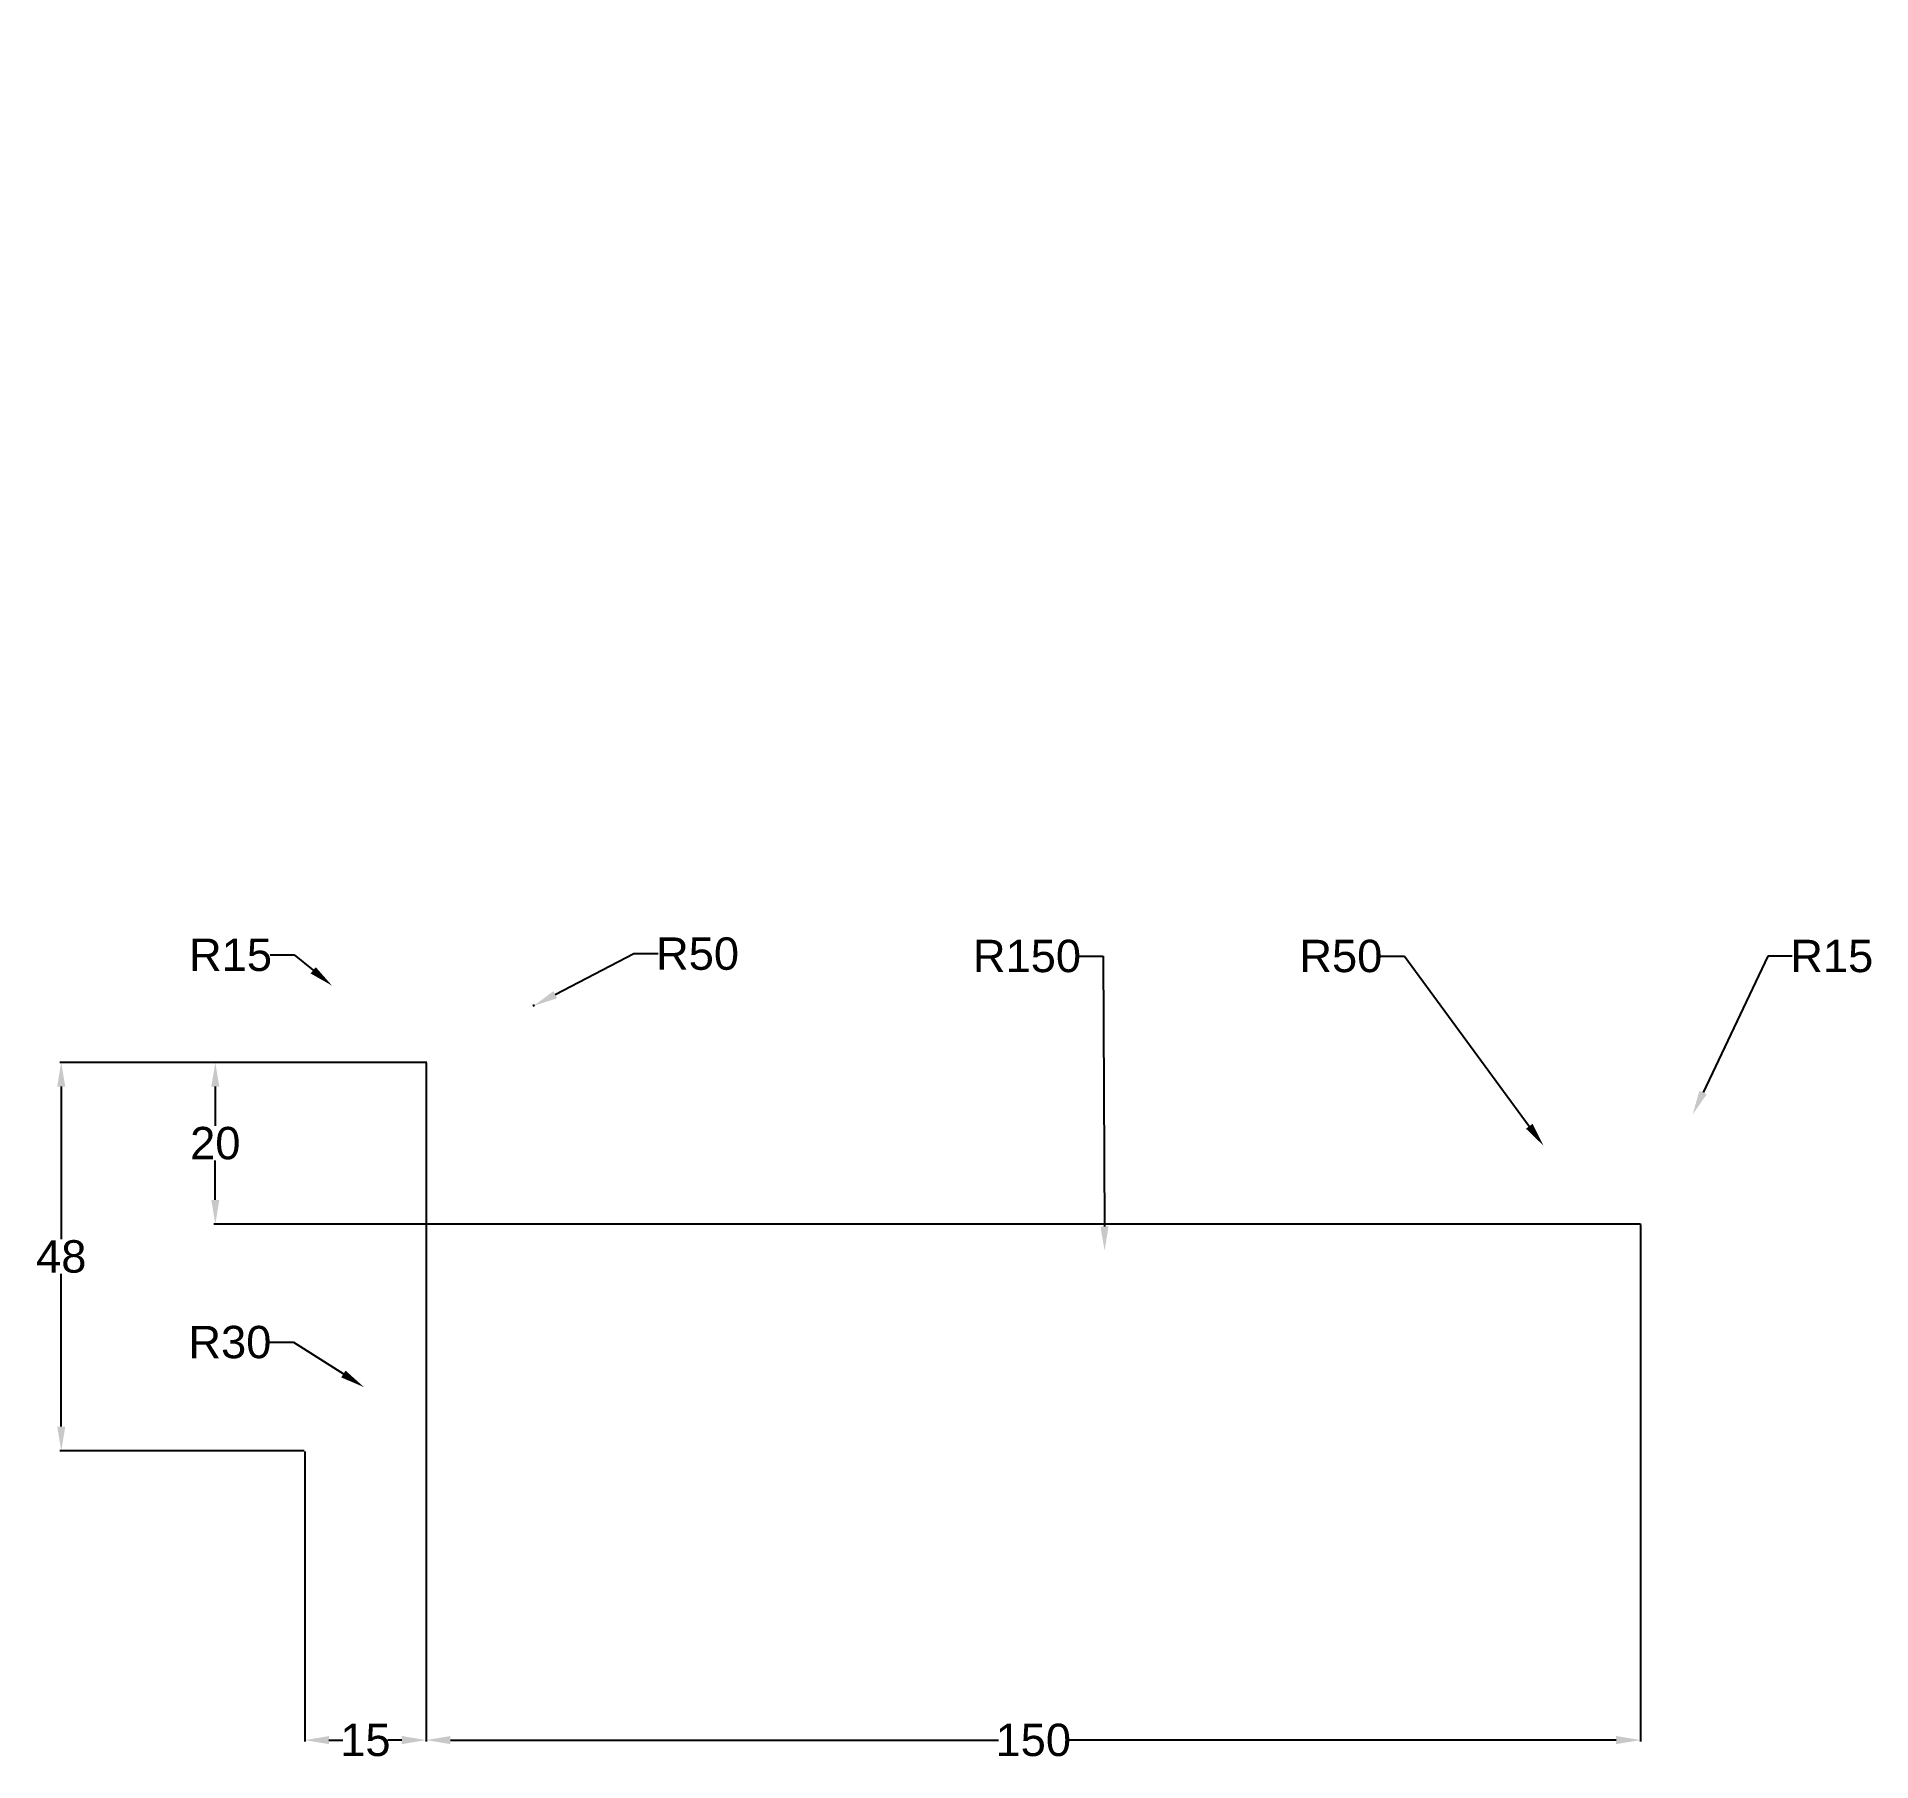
# Model space of a CAD drawing. Header units: millimetres. Extents: x 47 to 274, y 60 to 273.
import ezdxf

# ---------------------------------------------------------------- set-up
doc = ezdxf.new("R2010")
doc.units = ezdxf.units.MM
doc.header["$MEASUREMENT"] = 0
doc.styles.get("Standard").update_dxf_attribs({"font": 'Arial.ttf'})
doc.dimstyles.get("Standard").update_dxf_attribs({"dimtxt": 4, "dimasz": 3, "dimexe": 0.18, "dimexo": 0.0625, "dimgap": 0.09, "dimtad": 0, "dimtih": 1, "dimtoh": 1, "dimdec": 0, "dimzin": 0, "dimdsep": 46, "dimtxsty": 'Standard', "dimcen": 0.09, "dimadec": 0, "dimazin": 0, "dimtfac": 1, "dimtdec": 0, "dimtofl": 0, "dimtmove": 0, "dimatfit": 3, "dimfxl": 1, "dimtolj": 1, "dimtzin": 0, "dimarcsym": 0})

# ---------------------------------------------------------------- blocks, each defined once
blk = doc.blocks.new('*D1')
at = {"color": 0, "lineweight": -2, "transparency": 16777216}
for p, q in [((95.04, 146.47), (95.04, 62.62)), ((245.04, 126.47), (245.04, 62.62)), ((98.04, 62.8), (165.73, 62.8)), ((242.04, 62.8), (174.36, 62.8))]:
    blk.add_line(p, q, dxfattribs=at)
at = {"color": 0, "transparency": 16777216}
for points in [[(98.04, 63.3), (98.04, 62.3), (95.04, 62.8)], [(242.04, 63.3), (242.04, 62.3), (245.04, 62.8)]]:
    blk.add_solid(points, dxfattribs=at)
at = {"layer": 'Defpoints', "color": 0, "transparency": 16777216}
for p in [(95.04, 146.53), (245.04, 126.53), (245.04, 62.8)]:
    blk.add_point(p, dxfattribs=at)
at = {"color": 0, "transparency": 16777216, "insert": (170.04, 62.8), "char_height": 4, "attachment_point": 5}
blk.add_mtext('\\A1;150', dxfattribs=at)
blk = doc.blocks.new('*D2')
at = {"color": 0, "lineweight": -2, "transparency": 16777216}
for p, q in [((95.04, 146.47), (95.04, 62.62)), ((80.04, 98.47), (80.04, 62.62)), ((83.04, 62.8), (84.76, 62.8)), ((92.04, 62.8), (90.32, 62.8))]:
    blk.add_line(p, q, dxfattribs=at)
at = {"color": 0, "transparency": 16777216}
for points in [[(83.04, 63.3), (83.04, 62.3), (80.04, 62.8)], [(92.04, 63.3), (92.04, 62.3), (95.04, 62.8)]]:
    blk.add_solid(points, dxfattribs=at)
at = {"layer": 'Defpoints', "color": 0, "transparency": 16777216}
for p in [(95.04, 146.53), (80.04, 98.53), (80.04, 62.8)]:
    blk.add_point(p, dxfattribs=at)
at = {"color": 0, "transparency": 16777216, "insert": (87.54, 62.8), "char_height": 4, "attachment_point": 5}
blk.add_mtext('\\A1;15', dxfattribs=at)
blk = doc.blocks.new('*D3')
at = {"color": 0, "lineweight": -2, "transparency": 16777216}
for p, q in [((94.98, 146.53), (49.79, 146.53)), ((49.97, 143.53), (49.97, 124.67)), ((49.97, 101.53), (49.97, 120.4)), ((79.98, 98.53), (49.79, 98.53))]:
    blk.add_line(p, q, dxfattribs=at)
at = {"color": 0, "transparency": 16777216}
for points in [[(49.47, 143.53), (50.47, 143.53), (49.97, 146.53)], [(49.47, 101.53), (50.47, 101.53), (49.97, 98.53)]]:
    blk.add_solid(points, dxfattribs=at)
at = {"layer": 'Defpoints', "color": 0, "transparency": 16777216}
for p in [(95.04, 146.53), (49.97, 98.53), (80.04, 98.53)]:
    blk.add_point(p, dxfattribs=at)
at = {"color": 0, "transparency": 16777216, "insert": (49.97, 122.53), "char_height": 4, "attachment_point": 5}
blk.add_mtext('\\A1;48', dxfattribs=at)
blk = doc.blocks.new('*D4')
at = {"color": 0, "lineweight": -2, "transparency": 16777216}
for p, q in [((94.98, 146.53), (68.82, 146.53)), ((69, 143.53), (69, 138.67)), ((69, 129.53), (69, 134.4)), ((244.98, 126.53), (68.82, 126.53))]:
    blk.add_line(p, q, dxfattribs=at)
at = {"color": 0, "transparency": 16777216}
for points in [[(68.5, 143.53), (69.5, 143.53), (69, 146.53)], [(68.5, 129.53), (69.5, 129.53), (69, 126.53)]]:
    blk.add_solid(points, dxfattribs=at)
at = {"layer": 'Defpoints', "color": 0, "transparency": 16777216}
for p in [(95.04, 146.53), (69, 126.53), (245.04, 126.53)]:
    blk.add_point(p, dxfattribs=at)
at = {"color": 0, "transparency": 16777216, "insert": (69, 136.53), "char_height": 4, "attachment_point": 5}
blk.add_mtext('\\A1;20', dxfattribs=at)
blk = doc.blocks.new('*D5')
at = {"color": 0, "lineweight": -2, "transparency": 16777216}
for p, q in [((75.66, 111.95), (78.66, 111.95)), ((78.66, 111.95), (84.82, 108.03))]:
    blk.add_line(p, q, dxfattribs=at)
at = {"color": 0, "transparency": 16777216}
blk.add_solid([(85.09, 108.45), (84.55, 107.61), (87.35, 106.42)], dxfattribs=at)
at = {"layer": 'Defpoints', "color": 0, "transparency": 16777216}
for p in [(62.04, 122.53), (87.35, 106.42)]:
    blk.add_point(p, dxfattribs=at)
at = {"color": 0, "transparency": 16777216, "insert": (70.8, 111.95), "char_height": 4, "attachment_point": 5}
blk.add_mtext('\\A1;R30', dxfattribs=at)
blk = doc.blocks.new('*D6')
at = {"color": 0, "lineweight": -2, "transparency": 16777216}
for p, q in [((120.71, 159.94), (110.99, 154.89)), ((123.71, 159.94), (120.71, 159.94))]:
    blk.add_line(p, q, dxfattribs=at)
blk.add_arc((152.71, 176.53), 50, 207.2128, 207.4864, dxfattribs=at)
at = {"color": 0, "transparency": 16777216}
blk.add_solid([(110.76, 155.33), (111.22, 154.45), (108.32, 153.51)], dxfattribs=at)
at = {"layer": 'Defpoints', "color": 0, "transparency": 16777216}
for p in [(152.71, 176.53), (108.32, 153.51)]:
    blk.add_point(p, dxfattribs=at)
at = {"color": 0, "transparency": 16777216, "insert": (128.57, 159.94), "char_height": 4, "attachment_point": 5}
blk.add_mtext('\\A1;R50', dxfattribs=at)
blk = doc.blocks.new('*D7')
at = {"color": 0, "lineweight": -2, "transparency": 16777216}
for p, q in [((175.67, 159.65), (178.67, 159.65)), ((178.67, 159.65), (178.84, 126.26))]:
    blk.add_line(p, q, dxfattribs=at)
at = {"color": 0, "transparency": 16777216}
blk.add_solid([(179.34, 126.26), (178.34, 126.25), (178.85, 123.26)], dxfattribs=at)
at = {"layer": 'Defpoints', "color": 0, "transparency": 16777216}
for p in [(178.11, 273.25), (178.85, 123.26)]:
    blk.add_point(p, dxfattribs=at)
at = {"color": 0, "transparency": 16777216, "insert": (169.26, 159.65), "char_height": 4, "attachment_point": 5}
blk.add_mtext('\\A1;R150', dxfattribs=at)
blk = doc.blocks.new('*D8')
at = {"color": 0, "lineweight": -2, "transparency": 16777216}
for p, q in [((212.89, 159.65), (215.89, 159.65)), ((215.89, 159.65), (231.31, 138.63))]:
    blk.add_line(p, q, dxfattribs=at)
at = {"color": 0, "transparency": 16777216}
blk.add_solid([(231.71, 138.93), (230.9, 138.34), (233.08, 136.22)], dxfattribs=at)
at = {"layer": 'Defpoints', "color": 0, "transparency": 16777216}
for p in [(203.51, 176.53), (233.08, 136.22)]:
    blk.add_point(p, dxfattribs=at)
at = {"color": 0, "transparency": 16777216, "insert": (208.03, 159.65), "char_height": 4, "attachment_point": 5}
blk.add_mtext('\\A1;R50', dxfattribs=at)
blk = doc.blocks.new('*D9')
at = {"color": 0, "lineweight": -2, "transparency": 16777216}
for p, q in [((75.76, 159.8), (78.76, 159.8)), ((78.76, 159.8), (81.09, 157.91)), ((94.95, 146.53), (95.13, 146.53)), ((95.04, 146.44), (95.04, 146.62))]:
    blk.add_line(p, q, dxfattribs=at)
at = {"color": 0, "transparency": 16777216}
blk.add_solid([(81.41, 158.29), (80.77, 157.52), (83.42, 156.01)], dxfattribs=at)
at = {"layer": 'Defpoints', "color": 0, "transparency": 16777216}
for p in [(83.42, 156.01), (95.04, 146.53)]:
    blk.add_point(p, dxfattribs=at)
at = {"color": 0, "transparency": 16777216, "insert": (70.88, 159.8), "char_height": 4, "attachment_point": 5}
blk.add_mtext('\\A1;R15', dxfattribs=at)
blk = doc.blocks.new('*D10')
at = {"color": 0, "lineweight": -2, "transparency": 16777216}
for p, q in [((260.78, 159.65), (252.77, 142.79)), ((263.78, 159.65), (260.78, 159.65)), ((244.95, 126.53), (245.13, 126.53)), ((245.04, 126.44), (245.04, 126.62))]:
    blk.add_line(p, q, dxfattribs=at)
at = {"color": 0, "transparency": 16777216}
blk.add_solid([(252.32, 143.01), (253.22, 142.58), (251.48, 140.08)], dxfattribs=at)
at = {"layer": 'Defpoints', "color": 0, "transparency": 16777216}
for p in [(251.48, 140.08), (245.04, 126.53)]:
    blk.add_point(p, dxfattribs=at)
at = {"color": 0, "transparency": 16777216, "insert": (268.67, 159.65), "char_height": 4, "attachment_point": 5}
blk.add_mtext('\\A1;R15', dxfattribs=at)

msp = doc.modelspace()

# ---------------------------------------------------------------- dimensions: what is measured, and where the dimension line sits
for center, mpoint, picture, middle in [((178.11, 273.25), (178.85, 123.26), '*D7', (169.26, 159.65)), ((152.71, 176.53), (108.32, 153.51), '*D6', (128.57, 159.94)), ((203.51, 176.53), (233.08, 136.22), '*D8', (208.03, 159.65)), ((245.04, 126.53), (251.48, 140.08), '*D10', (268.67, 159.65)), ((62.04, 122.53), (87.35, 106.42), '*D5', (70.8, 111.95))]:
    dim = msp.add_radius_dim(center=center, mpoint=mpoint, dimstyle='Standard')
    dim.commit()
    dim.dimension.update_dxf_attribs({"geometry": picture, "text_midpoint": middle, "dimtype": 164})
dim = msp.add_radius_dim(center=(95.04, 146.53), mpoint=(83.42, 156.01), dimstyle='Standard')
dim.commit()
dim.dimension.update_dxf_attribs({"geometry": '*D9', "text_midpoint": (70.88, 159.8)})
for base, p2, picture, middle in [((49.97, 98.53), (80.04, 98.53), '*D3', (49.97, 122.53)), ((69, 126.53), (245.04, 126.53), '*D4', (69, 136.53))]:
    dim = msp.add_linear_dim(base=base, p1=(95.04, 146.53), p2=p2, angle=90, dimstyle='Standard')
    dim.commit()
    dim.dimension.update_dxf_attribs({"geometry": picture, "text_midpoint": middle})
for base, p2, picture, middle in [((80.04, 62.8), (80.04, 98.53), '*D2', (87.54, 62.8)), ((245.04, 62.8), (245.04, 126.53), '*D1', (170.04, 62.8))]:
    dim = msp.add_linear_dim(base=base, p1=(95.04, 146.53), p2=p2, dimstyle='Standard')
    dim.commit()
    dim.dimension.update_dxf_attribs({"geometry": picture, "text_midpoint": middle})

doc.saveas('drawing.dxf')
